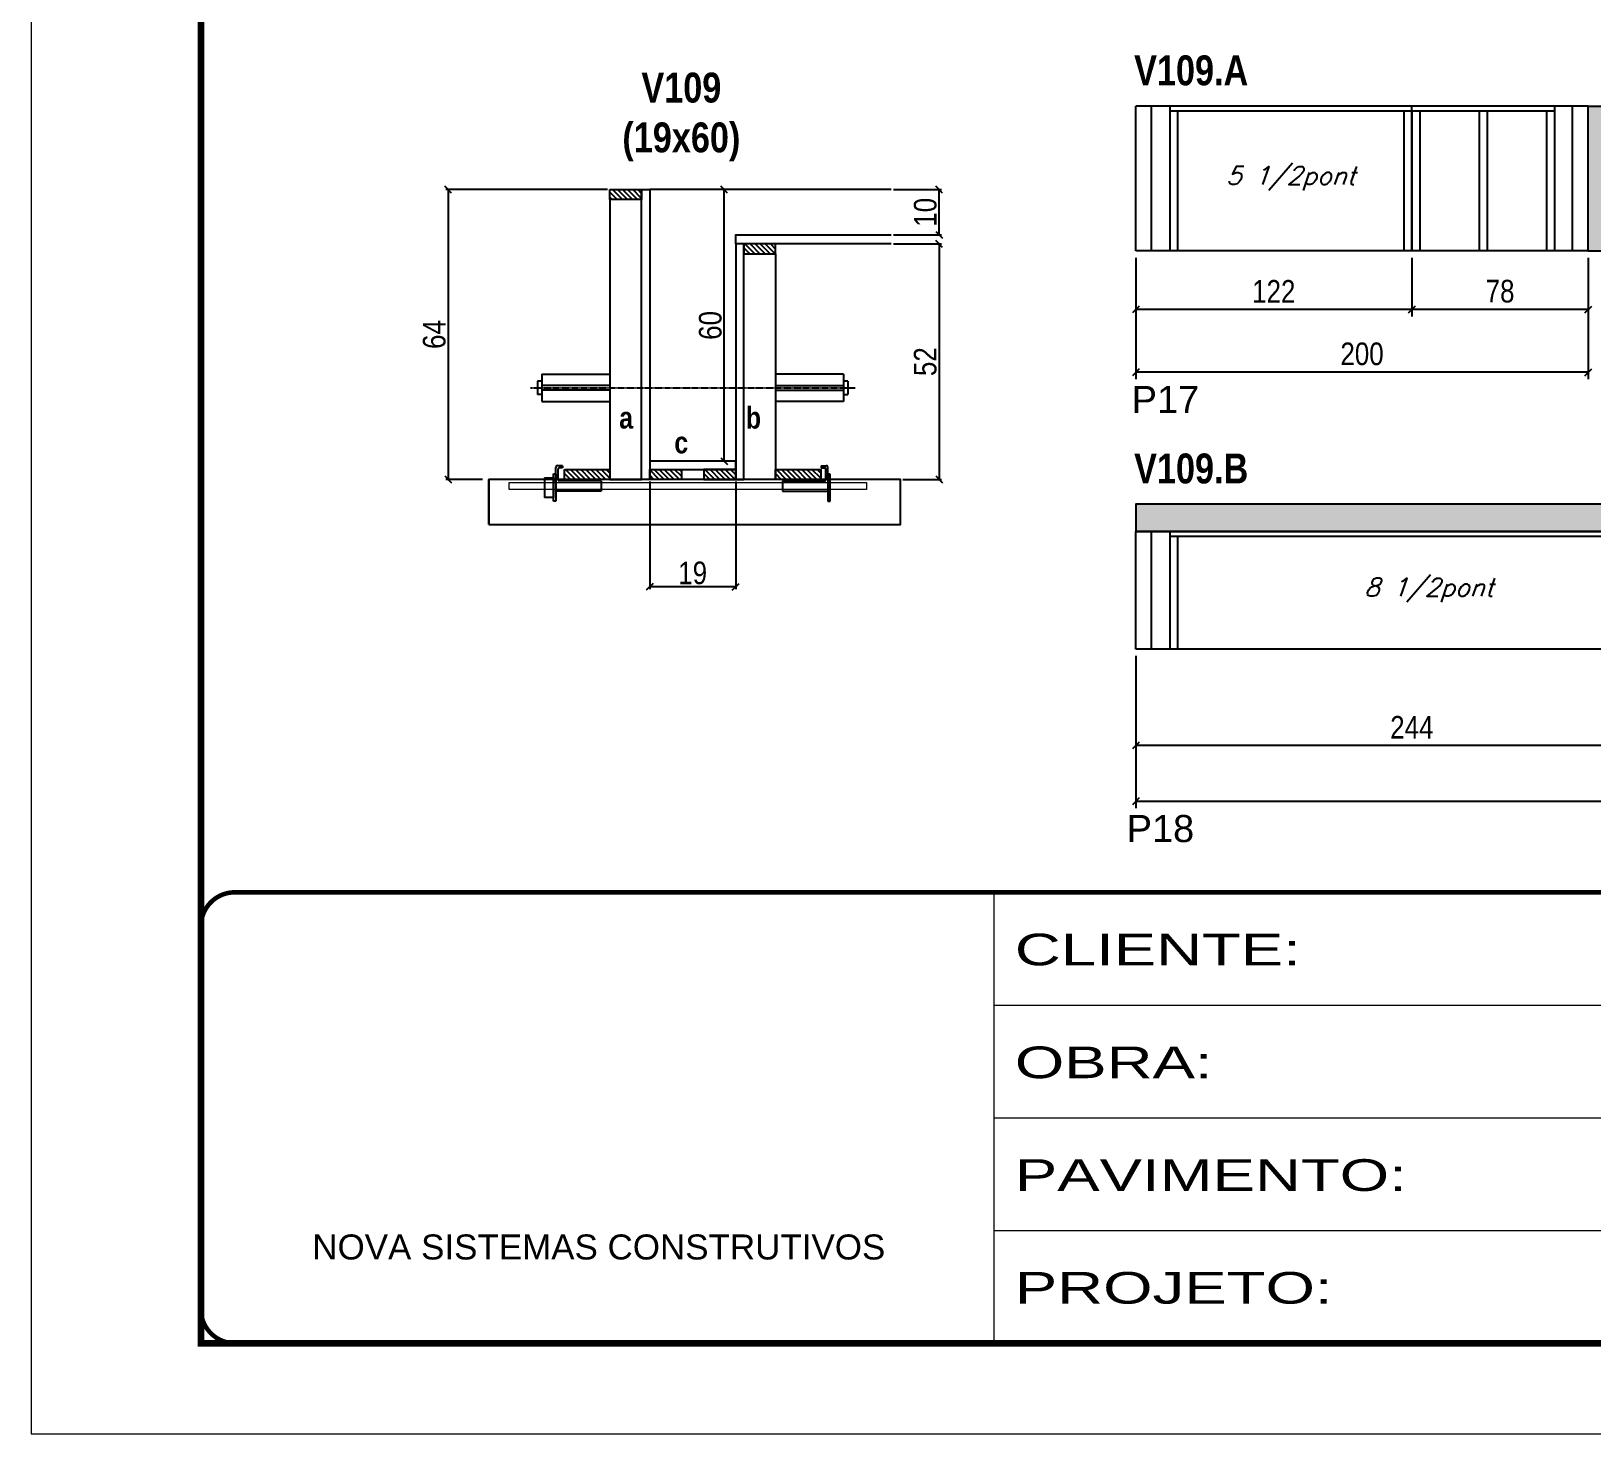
# Model space of a CAD drawing. Extents: x 3309 to 9590, y -2522 to 14608.
# Drawn here: x 6493 to 7182, y 12409 to 13029 of the extents above; entities that cross this region are included whole.
import ezdxf

# ---------------------------------------------------------------- set-up
doc = ezdxf.new("R2010")
doc.units = 0
for name, pattern in [('CONTINUO', [0]), ('DASHED', [0.75, 0.5, -0.25]), ('HIDDEN', [0.375, 0.25, -0.125])]:
    doc.linetypes.add(name, pattern=pattern)
for name, color, linetype in [('5', 5, 'Continuous'), ('barrote', 251, 'Continuous'), ('COTA', 241, 'Continuous'), ('detalhes', 4, 'Continuous'), ('NOMENCLATURA', 7, 'Continuous'), ('Painéis', 200, 'Continuous'), ('presilha', 1, 'Continuous'), ('SARR_2.2x10', 60, 'Continuous'), ('SARR_2.2x7', 40, 'Continuous'), ('SARR_3.5x7', 81, 'Continuous'), ('TENSOR', 3, 'Continuous'), ('texto', 7, 'Continuous')]:
    doc.layers.add(name, color=color, linetype=linetype)
for name, color, linetype, lineweight in [('CONCRETO', 251, 'Continuous', 25), ('Folhas', 255, 'Continuous', 9), ('SARRAFO DE PRESSAO', 251, 'DASHED', 9), ('SCO-___-LAJ', 2, 'Continuous', 0)]:
    doc.layers.add(name, color=color, linetype=linetype, lineweight=lineweight)
doc.styles.add('ARIAL', font='arial.ttf')
doc.styles.add('COTA TECNICA', font='techl___.ttf', dxfattribs={"height": 10})
doc.styles.add('COTA TECNICA 2X', font='techl___.ttf', dxfattribs={"height": 10})
doc.styles.add('Romans', font='romans.shx')
doc.styles.get("Standard").update_dxf_attribs({"font": 'arial.ttf'})
doc.styles.add('TECNICA', font='techb___.ttf', dxfattribs={"height": 10})
doc.styles.add('Tecnologia', font='')
doc.styles.get('Tecnologia').set_extended_font_data('Forgotten Futurist')
doc.dimstyles.new('PAINEL', dxfattribs={"dimtxt": 10, "dimasz": 3, "dimexe": 3, "dimexo": 3, "dimgap": 3, "dimtad": 1, "dimdec": 1, "dimzin": 12, "dimdsep": 46, "dimtxsty": 'COTA TECNICA', "dimblk1": 'OBLIQUE', "dimblk2": 'OBLIQUE', "dimsah": 1, "dimcen": 0.9, "dimclrd": 4, "dimclre": 4, "dimclrt": 240, "dimadec": 1, "dimazin": 3, "dimtfac": 1, "dimtdec": 1, "dimtmove": 0, "dimatfit": 3, "dimfxl": 1, "dimtolj": 1, "dimtzin": 12, "dimarcsym": 0})
doc.dimstyles.new('SECAO', dxfattribs={"dimscale": 0.333333, "dimtxt": 5, "dimasz": 9, "dimexe": 3, "dimexo": 3, "dimgap": 3, "dimtad": 1, "dimdec": 1, "dimlfac": 0.5, "dimzin": 12, "dimdsep": 46, "dimtxsty": 'COTA TECNICA 2X', "dimblk1": 'OBLIQUE', "dimblk2": 'OBLIQUE', "dimsah": 1, "dimcen": 0.9, "dimclrd": 4, "dimclre": 4, "dimclrt": 240, "dimadec": 1, "dimazin": 3, "dimtfac": 1, "dimtdec": 1, "dimtmove": 0, "dimatfit": 3, "dimfxl": 1, "dimtolj": 1, "dimtzin": 12, "dimarcsym": 0})
pattern_1 = [(135, (40001.7104, -110681.1926), (-1.122532015, -1.122532015), [])]

# ---------------------------------------------------------------- blocks, each defined once
blk = doc.blocks.new('9999999999')
at = {"color": 30, "linetype": 'CONTINUO'}
for p, q in [((98564.56, 34230.21), (98564.56, 34429.45)), ((98564.56, 34379.64), (99583.98, 34379.64)), ((98564.56, 34329.83), (99487.98, 34329.83)), ((98564.56, 34280.02), (99487.98, 34280.02))]:
    blk.add_line(p, q, dxfattribs=at)
at = {"color": 30, "linetype": 'CONTINUO', "const_width": 2}
blk.add_lwpolyline([(99583.98, 34230.21), (99583.98, 34414.45, 0.414214), (99568.98, 34429.45), (98228.98, 34429.45, 0.414214), (98213.98, 34414.45), (98213.98, 34245.21, 0.414214), (98228.98, 34230.21), (99583.98, 34230.21)], format="xyb", dxfattribs=at)
at = {"layer": 'Folhas'}
blk.add_lwpolyline([(98138.98, 34190.21), (99623.98, 34190.21), (99623.98, 35240.21), (98138.98, 35240.21)], close=True, dxfattribs=at)
at = {"layer": 'Folhas', "color": 30, "const_width": 3}
blk.add_lwpolyline([(98213.98, 34230.21), (99583.98, 34230.21), (99583.98, 35200.21), (98213.98, 35200.21)], close=True, dxfattribs=at)
at = {"color": 7, "linetype": 'Continuous', "ltscale": 5, "style": 'ARIAL'}
blk.add_text('NOVA SISTEMAS CONSTRUTIVOS', height=11.0592, dxfattribs=at).set_placement((98263.19, 34267.21))
at = {"layer": 'Folhas', "color": 7, "style": 'Tecnologia', "width": 1.5}
for s, p in [('CLIENTE:', (98573.65, 34397.17)), ('OBRA:', (98573.65, 34347.31)), ('PAVIMENTO:', (98573.65, 34297.5)), ('PROJETO:', (98573.65, 34247.69))]:
    blk.add_text(s, height=14, dxfattribs=at).set_placement(p)
blk = doc.blocks.new('_Oblique')
at = {"color": 0, "linetype": 'ByBlock', "lineweight": -2}
blk.add_line((-0.5, -0.5), (0.5, 0.5), dxfattribs=at)
blk = doc.blocks.new('*D182')
at = {"layer": 'COTA', "color": 4, "lineweight": -2, "transparency": 16777216}
for p, q in [((6766.17, 12829.98), (6766.17, 12782.51)), ((6804.17, 12829.98), (6804.17, 12782.51)), ((6804.17, 12783.51), (6766.17, 12783.51))]:
    blk.add_line(p, q, dxfattribs=at)
at = {"layer": 'Defpoints', "color": 0, "transparency": 16777216}
for p in [(6766.17, 12830.98), (6804.17, 12830.98), (6766.17, 12783.51)]:
    blk.add_point(p, dxfattribs=at)
at = {"layer": 'COTA', "color": 4, "lineweight": -2, "transparency": 16777216, "xscale": 3, "yscale": 3, "zscale": 3, "rotation": 180}
blk.add_blockref('_Oblique', (6766.17, 12783.51), dxfattribs=at)
at = {"layer": 'COTA', "color": 4, "lineweight": -2, "transparency": 16777216, "xscale": 3, "yscale": 3, "zscale": 3}
blk.add_blockref('_Oblique', (6804.17, 12783.51), dxfattribs=at)
at = {"layer": 'COTA', "color": 240, "transparency": 16777216, "insert": (6785.17, 12789.59), "char_height": 10, "attachment_point": 5, "style": 'COTA TECNICA 2X'}
blk.add_mtext('\\A1;19', dxfattribs=at)
blk = doc.blocks.new('PRESILHA METÁLICA 1')
at = {"layer": 'presilha'}
for p, q in [((12, 21), (8.6, 21)), ((12, 21), (12, 19.5)), ((0, 13), (6, 13)), ((0, 13), (0, 0)), ((6, 15.5), (7.5, 15.5)), ((6, -2.5), (6, 15.5)), ((6, 13), (6, 0)), ((7.5, 10.6), (7.5, 19.9)), ((7.5, 15.5), (7.5, -2.5)), ((9, 11.6), (9, 18.9)), ((12, 19.5), (9.6, 19.5)), ((37.5, 11), (9.6, 11)), ((37.5, 11), (37.5, 4.1)), ((6, 0), (0, 0)), ((37.5, 4.1), (7.5, 4.1)), ((7.5, -2.5), (6, -2.5))]:
    blk.add_line(p, q, dxfattribs=at)
for centre, radius, start, end in [((8.6, 19.9), 1.14, 90, 180), ((9.6, 18.9), 0.57, 90, 180), ((9.6, 11.6), 0.57, 180, 270)]:
    blk.add_arc(centre, radius, start, end, dxfattribs=at)
blk = doc.blocks.new('PRESILHA METÁLICA 2')
at = {"layer": 'presilha'}
for p, q in [((-5.2, 23.5), (-5.2, 22)), ((-5.2, 23.5), (-1.9, 23.5)), ((-5.2, 22), (-2.8, 22)), ((-2.2, 14.1), (-2.2, 21.4)), ((-0.8, 14.6), (-0.8, 22.4)), ((-30.8, 13.5), (-30.8, 6.6)), ((-30.8, 13.5), (-2.8, 13.5)), ((0.8, 18), (-0.8, 18)), ((-0.8, 18), (-0.8, 0)), ((0.8, 0), (0.8, 18)), ((-30.8, 6.6), (-0.8, 6.6)), ((-0.8, 0), (0.8, 0))]:
    blk.add_line(p, q, dxfattribs=at)
for centre, radius, start, end in [((-2.8, 21.4), 0.57, 0, 90), ((-1.9, 22.4), 1.14, 0, 90), ((-2.8, 14.1), 0.57, 270, 0)]:
    blk.add_arc(centre, radius, start, end, dxfattribs=at)
blk = doc.blocks.new('*D183')
at = {"layer": 'COTA', "color": 4, "lineweight": -2, "transparency": 16777216}
for p, q in [((6747.57, 12958.98), (6676.12, 12958.98)), ((6677.12, 12958.98), (6677.12, 12830.98)), ((6692.36, 12830.98), (6676.12, 12830.98))]:
    blk.add_line(p, q, dxfattribs=at)
at = {"layer": 'Defpoints', "color": 0, "transparency": 16777216}
for p in [(6748.57, 12958.98), (6677.12, 12830.98), (6693.36, 12830.98)]:
    blk.add_point(p, dxfattribs=at)
at = {"layer": 'COTA', "color": 4, "lineweight": -2, "transparency": 16777216, "xscale": 3, "yscale": 3, "zscale": 3}
for p, rotation in [((6677.12, 12958.98), 90), ((6677.12, 12830.98), 270)]:
    blk.add_blockref('_Oblique', p, dxfattribs=dict(at, rotation=rotation))
at = {"layer": 'COTA', "color": 240, "transparency": 16777216, "insert": (6671.02, 12894.98), "char_height": 10, "attachment_point": 5, "rotation": 90, "style": 'COTA TECNICA 2X'}
blk.add_mtext('\\A1;64', dxfattribs=at)
blk = doc.blocks.new('*D184')
at = {"layer": 'COTA', "color": 4, "lineweight": -2, "transparency": 16777216}
for p, q in [((6873.87, 12934.98), (6895.09, 12934.98)), ((6894.09, 12934.98), (6894.09, 12830.98)), ((6877.98, 12830.98), (6895.09, 12830.98))]:
    blk.add_line(p, q, dxfattribs=at)
at = {"layer": 'Defpoints', "color": 0, "transparency": 16777216}
for p in [(6872.87, 12934.98), (6876.98, 12830.98), (6894.09, 12830.98)]:
    blk.add_point(p, dxfattribs=at)
at = {"layer": 'COTA', "color": 4, "lineweight": -2, "transparency": 16777216, "xscale": 3, "yscale": 3, "zscale": 3}
for p, rotation in [((6894.09, 12934.98), 90), ((6894.09, 12830.98), 270)]:
    blk.add_blockref('_Oblique', p, dxfattribs=dict(at, rotation=rotation))
at = {"layer": 'COTA', "color": 240, "transparency": 16777216, "insert": (6887.98, 12882.98), "char_height": 10, "attachment_point": 5, "rotation": 90, "style": 'COTA TECNICA 2X'}
blk.add_mtext('\\A1;52', dxfattribs=at)
blk = doc.blocks.new('*D185')
at = {"layer": 'COTA', "color": 4, "lineweight": -2, "transparency": 16777216}
for p, q in [((6803.17, 12958.98), (6798.1, 12958.98)), ((6799.1, 12838.98), (6799.1, 12958.98)), ((6803.17, 12838.98), (6798.1, 12838.98))]:
    blk.add_line(p, q, dxfattribs=at)
at = {"layer": 'Defpoints', "color": 0, "transparency": 16777216}
for p in [(6799.1, 12958.98), (6804.17, 12958.98), (6804.17, 12838.98)]:
    blk.add_point(p, dxfattribs=at)
at = {"layer": 'COTA', "color": 4, "lineweight": -2, "transparency": 16777216, "xscale": 3, "yscale": 3, "zscale": 3}
for p, rotation in [((6799.1, 12958.98), 90), ((6799.1, 12838.98), 270)]:
    blk.add_blockref('_Oblique', p, dxfattribs=dict(at, rotation=rotation))
at = {"layer": 'COTA', "color": 240, "transparency": 16777216, "insert": (6793, 12898.98), "char_height": 10, "attachment_point": 5, "rotation": 90, "style": 'COTA TECNICA 2X'}
blk.add_mtext('\\A1;60', dxfattribs=at)
blk = doc.blocks.new('*D186')
at = {"layer": 'COTA', "color": 4, "lineweight": -2, "transparency": 16777216}
for p, q in [((6873.87, 12958.98), (6895.09, 12958.98)), ((6894.09, 12938.98), (6894.09, 12958.98)), ((6873.87, 12938.98), (6895.09, 12938.98))]:
    blk.add_line(p, q, dxfattribs=at)
at = {"layer": 'Defpoints', "color": 0, "transparency": 16777216}
for p in [(6872.87, 12958.98), (6894.09, 12958.98), (6872.87, 12938.98)]:
    blk.add_point(p, dxfattribs=at)
at = {"layer": 'COTA', "color": 4, "lineweight": -2, "transparency": 16777216, "xscale": 3, "yscale": 3, "zscale": 3}
for p, rotation in [((6894.09, 12958.98), 90), ((6894.09, 12938.98), 270)]:
    blk.add_blockref('_Oblique', p, dxfattribs=dict(at, rotation=rotation))
at = {"layer": 'COTA', "color": 240, "transparency": 16777216, "insert": (6887.99, 12948.98), "char_height": 10, "attachment_point": 5, "rotation": 90, "style": 'COTA TECNICA 2X'}
blk.add_mtext('\\A1;10', dxfattribs=at)
blk = doc.blocks.new('*D187')
at = {"layer": 'COTA', "color": 4, "linetype": 'ByBlock', "lineweight": -2, "transparency": 16777216}
for p, q in [((7102.96, 12928.89), (7102.96, 12902.98)), ((7180.96, 12928.89), (7180.96, 12902.98)), ((7180.96, 12905.98), (7102.96, 12905.98))]:
    blk.add_line(p, q, dxfattribs=at)
at = {"layer": 'Defpoints', "color": 0, "linetype": 'ByBlock', "transparency": 16777216}
for p in [(7102.96, 12931.89), (7180.96, 12931.89), (7102.96, 12905.98)]:
    blk.add_point(p, dxfattribs=at)
at = {"layer": 'COTA', "color": 4, "linetype": 'ByBlock', "lineweight": -2, "transparency": 16777216, "xscale": 3, "yscale": 3, "zscale": 3, "rotation": 180}
blk.add_blockref('_Oblique', (7102.96, 12905.98), dxfattribs=at)
at = {"layer": 'COTA', "color": 4, "linetype": 'ByBlock', "lineweight": -2, "transparency": 16777216, "xscale": 3, "yscale": 3, "zscale": 3}
blk.add_blockref('_Oblique', (7180.96, 12905.98), dxfattribs=at)
at = {"layer": 'COTA', "color": 240, "linetype": 'ByBlock', "transparency": 16777216, "insert": (7141.96, 12914.07), "char_height": 10, "attachment_point": 5, "style": 'COTA TECNICA'}
blk.add_mtext('\\A1;78', dxfattribs=at)
blk = doc.blocks.new('*D188')
at = {"layer": 'COTA', "color": 4, "linetype": 'ByBlock', "lineweight": -2, "transparency": 16777216}
for p, q in [((6980.96, 12928.89), (6980.96, 12902.98)), ((7102.96, 12928.89), (7102.96, 12902.98)), ((7102.96, 12905.98), (6980.96, 12905.98))]:
    blk.add_line(p, q, dxfattribs=at)
at = {"layer": 'Defpoints', "color": 0, "linetype": 'ByBlock', "transparency": 16777216}
for p in [(6980.96, 12931.89), (7102.96, 12931.89), (6980.96, 12905.98)]:
    blk.add_point(p, dxfattribs=at)
at = {"layer": 'COTA', "color": 4, "linetype": 'ByBlock', "lineweight": -2, "transparency": 16777216, "xscale": 3, "yscale": 3, "zscale": 3, "rotation": 180}
blk.add_blockref('_Oblique', (6980.96, 12905.98), dxfattribs=at)
at = {"layer": 'COTA', "color": 4, "linetype": 'ByBlock', "lineweight": -2, "transparency": 16777216, "xscale": 3, "yscale": 3, "zscale": 3}
blk.add_blockref('_Oblique', (7102.96, 12905.98), dxfattribs=at)
at = {"layer": 'COTA', "color": 240, "linetype": 'ByBlock', "transparency": 16777216, "insert": (7041.96, 12914.04), "char_height": 10, "attachment_point": 5, "style": 'COTA TECNICA'}
blk.add_mtext('\\A1;122', dxfattribs=at)
blk = doc.blocks.new('*D189')
at = {"layer": 'COTA', "color": 4, "linetype": 'ByBlock', "lineweight": -2, "transparency": 16777216}
for p, q in [((6980.96, 12928.89), (6980.96, 12875.27)), ((7180.96, 12928.89), (7180.96, 12875.27)), ((7180.96, 12878.27), (6980.96, 12878.27))]:
    blk.add_line(p, q, dxfattribs=at)
at = {"layer": 'Defpoints', "color": 0, "linetype": 'ByBlock', "transparency": 16777216}
for p in [(6980.96, 12931.89), (7180.96, 12931.89), (6980.96, 12878.27)]:
    blk.add_point(p, dxfattribs=at)
at = {"layer": 'COTA', "color": 4, "linetype": 'ByBlock', "lineweight": -2, "transparency": 16777216, "xscale": 3, "yscale": 3, "zscale": 3, "rotation": 180}
blk.add_blockref('_Oblique', (6980.96, 12878.27), dxfattribs=at)
at = {"layer": 'COTA', "color": 4, "linetype": 'ByBlock', "lineweight": -2, "transparency": 16777216, "xscale": 3, "yscale": 3, "zscale": 3}
blk.add_blockref('_Oblique', (7180.96, 12878.27), dxfattribs=at)
at = {"layer": 'COTA', "color": 240, "linetype": 'ByBlock', "transparency": 16777216, "insert": (7080.96, 12886.37), "char_height": 10, "attachment_point": 5, "style": 'COTA TECNICA'}
blk.add_mtext('\\A1;200', dxfattribs=at)
blk = doc.blocks.new('*D202')
at = {"layer": 'COTA', "color": 4, "linetype": 'ByBlock', "lineweight": -2, "transparency": 16777216}
for p, q in [((6980.96, 12752.99), (6980.96, 12710.36)), ((7224.96, 12752.99), (7224.96, 12710.36)), ((7224.96, 12713.36), (6980.96, 12713.36))]:
    blk.add_line(p, q, dxfattribs=at)
at = {"layer": 'Defpoints', "color": 0, "linetype": 'ByBlock', "transparency": 16777216}
for p in [(6980.96, 12755.99), (7224.96, 12755.99), (6980.96, 12713.36)]:
    blk.add_point(p, dxfattribs=at)
at = {"layer": 'COTA', "color": 4, "linetype": 'ByBlock', "lineweight": -2, "transparency": 16777216, "xscale": 3, "yscale": 3, "zscale": 3, "rotation": 180}
blk.add_blockref('_Oblique', (6980.96, 12713.36), dxfattribs=at)
at = {"layer": 'COTA', "color": 4, "linetype": 'ByBlock', "lineweight": -2, "transparency": 16777216, "xscale": 3, "yscale": 3, "zscale": 3}
blk.add_blockref('_Oblique', (7224.96, 12713.36), dxfattribs=at)
at = {"layer": 'COTA', "color": 240, "linetype": 'ByBlock', "transparency": 16777216, "insert": (7102.96, 12721.43), "char_height": 10, "attachment_point": 5, "style": 'COTA TECNICA'}
blk.add_mtext('\\A1;244', dxfattribs=at)
blk = doc.blocks.new('*D203')
at = {"layer": 'COTA', "color": 4, "linetype": 'ByBlock', "lineweight": -2, "transparency": 16777216}
for p, q in [((6980.96, 12752.99), (6980.96, 12685.71)), ((7776.96, 12752.99), (7776.96, 12685.71)), ((7776.96, 12688.71), (6980.96, 12688.71))]:
    blk.add_line(p, q, dxfattribs=at)
at = {"layer": 'Defpoints', "color": 0, "linetype": 'ByBlock', "transparency": 16777216}
for p in [(6980.96, 12755.99), (7776.96, 12755.99), (6980.96, 12688.71)]:
    blk.add_point(p, dxfattribs=at)
at = {"layer": 'COTA', "color": 4, "linetype": 'ByBlock', "lineweight": -2, "transparency": 16777216, "xscale": 3, "yscale": 3, "zscale": 3, "rotation": 180}
blk.add_blockref('_Oblique', (6980.96, 12688.71), dxfattribs=at)
at = {"layer": 'COTA', "color": 4, "linetype": 'ByBlock', "lineweight": -2, "transparency": 16777216, "xscale": 3, "yscale": 3, "zscale": 3}
blk.add_blockref('_Oblique', (7776.96, 12688.71), dxfattribs=at)
at = {"layer": 'COTA', "color": 240, "linetype": 'ByBlock', "transparency": 16777216, "insert": (7378.96, 12696.84), "char_height": 10, "attachment_point": 5, "style": 'COTA TECNICA'}
blk.add_mtext('\\A1;796', dxfattribs=at)

msp = doc.modelspace()

# ---------------------------------------------------------------- hatches: boundary and pattern name
at = {"layer": 'COTA'}
h = msp.add_hatch(dxfattribs=at)
h.set_pattern_fill('AR-CONC', color=256, scale=0.03)
h.paths.add_polyline_path([(7627.96, 12961.89), (7654.96, 12961.89), (7654.96, 12983.89), (7787.96, 12983.89), (7787.96, 12995.89), (7180.96, 12995.89), (7180.96, 12931.89), (7210.96, 12931.89), (7210.96, 12983.89), (7443.96, 12983.89), (7443.96, 12961.89), (7470.96, 12961.89), (7470.96, 12983.89), (7627.96, 12983.89)])
h = msp.add_hatch(dxfattribs=at)
h.set_pattern_fill('AR-CONC', color=256, scale=0.03)
h.set_pattern_definition([(50, (1594.2413, -191.6042), (5.46554, -0.4781726), [0.5715, -6.2865]), (355, (1594.2413, -191.604), (-1.0573026, 5.7317054), [0.4572, -5.0292175]), (100.451445, (1594.697, -191.644), (4.4082374, 5.2535326), [0.4857003, -5.3427073]), (46.1842, (1594.241, -190.08), (8.1323712, -1.2612698), [0.85725, -9.42975]), (96.63556, (1594.919, -190.185), (7.122124, 7.4227837), [0.7285507, -8.0140682]), (351.18415, (1594.241, -190.08), (7.122124, 7.4227837), [0.685799, -7.543792]), (21, (1595.0033, -190.4612), (4.5484317, -3.067956), [0.5715, -6.2865]), (326, (1595.0033, -190.461), (1.8540609, 5.525639), [0.4572, -5.0292]), (71.451445, (1595.3824, -190.717), (6.4024926, 2.457683), [0.4857003, -5.3426981]), (37.5, (1594.2413, -191.6042), (0.0926581, 2.53665117), [0, -4.96824, 0, -5.1054, 0, -5.04825]), (7.5, (1594.2413, -191.6042), (2.0045899, 3.00541724), [0, -2.91084, 0, -4.85394, 0, -1.92405]), (327.5, (1592.542, -191.6042), (4.06771786, -0.17186232), [0, -1.905, 0, -5.9436, 0, -7.8867]), (317.5, (1591.78, -191.6042), (4.4438754, 0.7627947), [0, -2.4765, 0, -3.94716, 0, -5.6007])])
h.paths.add_polyline_path([(6980.96, 12819.99), (6980.96, 12807.99), (7776.96, 12807.99), (7776.96, 12819.99)])
at = {"layer": 'SARR_2.2x10'}
h = msp.add_hatch(dxfattribs=at)
h.set_pattern_fill('ANSI31', color=256, scale=0.5, angle=90)
h.set_pattern_definition([(135, (39922.1104, -110681.1926), (-1.122532015, -1.122532015), [])])
h.paths.add_polyline_path([(6728.57, 12835.38), (6728.57, 12830.98), (6748.57, 12830.98), (6748.57, 12835.38)])
h = msp.add_hatch(dxfattribs=at)
h.set_pattern_fill('ANSI31', color=256, scale=0.5, angle=90)
h.set_pattern_definition([(135, (40015.3104, -110681.1926), (-1.122532015, -1.122532015), [])])
h.paths.add_polyline_path([(6821.77, 12835.38), (6821.77, 12830.98), (6841.77, 12830.98), (6841.77, 12835.38)])
at = {"layer": 'SARR_2.2x7'}
h = msp.add_hatch(dxfattribs=at)
h.set_pattern_fill('ANSI31', color=256, scale=0.5, angle=90)
h.set_pattern_definition([(135, (39936.1104, -110557.5926), (-1.122532015, -1.122532015), [])])
h.paths.add_polyline_path([(6762.57, 12958.98), (6762.57, 12954.58), (6748.57, 12954.58), (6748.57, 12958.98)])
h = msp.add_hatch(dxfattribs=at)
h.set_pattern_fill('ANSI31', color=256, scale=0.5, angle=90)
h.set_pattern_definition([(135, (39916.1104, -110581.5926), (-1.122532015, -1.122532015), [])])
h.paths.add_polyline_path([(6807.77, 12934.98), (6807.77, 12930.58), (6821.77, 12930.58), (6821.77, 12934.98)])
h = msp.add_hatch(dxfattribs=at)
h.set_pattern_fill('ANSI31', color=256, scale=0.5, angle=90)
h.set_pattern_definition(pattern_1)
h.paths.add_polyline_path([(6780.17, 12830.98), (6780.17, 12835.38), (6766.17, 12835.38), (6766.17, 12830.98)])
h = msp.add_hatch(dxfattribs=at)
h.set_pattern_fill('ANSI31', color=256, scale=0.5, angle=90)
h.set_pattern_definition(pattern_1)
h.paths.add_polyline_path([(6790.17, 12835.38), (6790.17, 12830.98), (6804.17, 12830.98), (6804.17, 12835.38)])

# ---------------------------------------------------------------- linework, layer by layer
at = {"ltscale": 3}
for p, q in [((6718.57, 12877.43), (6718.57, 12865.43)), ((6718.57, 12877.43), (6748.57, 12877.43)), ((6851.77, 12877.43), (6821.77, 12877.43)), ((6851.77, 12877.43), (6851.77, 12865.43)), ((6716.57, 12874.43), (6716.57, 12868.43)), ((6718.57, 12874.43), (6716.57, 12874.43)), ((6718.57, 12868.43), (6716.57, 12868.43)), ((6748.57, 12872.43), (6718.57, 12872.43)), ((6748.57, 12870.43), (6718.57, 12870.43)), ((6821.77, 12872.43), (6851.77, 12872.43)), ((6821.77, 12870.43), (6851.77, 12870.43)), ((6853.77, 12874.43), (6851.77, 12874.43)), ((6851.77, 12868.43), (6853.77, 12868.43)), ((6853.77, 12874.43), (6853.77, 12868.43)), ((6718.57, 12865.43), (6748.57, 12865.43)), ((6851.77, 12865.43), (6821.77, 12865.43))]:
    msp.add_line(p, q, dxfattribs=at)
at = {"layer": 'barrote'}
msp.add_lwpolyline([(6695.12, 12810.98), (6877.03, 12810.98), (6877.03, 12830.98), (6695.12, 12830.98)], close=True, dxfattribs=at)
at = {"layer": 'CONCRETO', "linetype": 'Continuous'}
msp.add_line((6872.87, 12958.98), (6766.17, 12958.98), dxfattribs=at)
at = {"layer": 'COTA'}
for p, q in [((7180.96, 12995.89), (7787.96, 12995.89)), ((7180.96, 12931.89), (7210.96, 12931.89))]:
    msp.add_line(p, q, dxfattribs=at)
msp.add_lwpolyline([(6980.96, 12807.99), (7776.96, 12807.99), (7776.96, 12819.99), (6980.96, 12819.99)], close=True, dxfattribs=at)
at = {"layer": 'detalhes', "color": 250}
msp.add_line((6695.12, 12810.98), (6695.12, 12830.98), dxfattribs=at)
at = {"layer": 'Painéis', "linetype": 'ByBlock'}
for p, q in [((7180.96, 12995.89), (6980.96, 12995.89)), ((6980.96, 12931.89), (6980.96, 12995.89)), ((7102.96, 12931.89), (7102.96, 12995.89)), ((7180.96, 12931.89), (7180.96, 12995.89)), ((7180.96, 12931.89), (6980.96, 12931.89)), ((7776.96, 12807.99), (6980.96, 12807.99)), ((6980.96, 12755.99), (6980.96, 12807.99)), ((7776.96, 12755.99), (6980.96, 12755.99))]:
    msp.add_line(p, q, dxfattribs=at)
at = {"layer": 'Painéis', "linetype": 'Continuous'}
for points in [[(6762.57, 12830.98), (6762.57, 12958.98), (6766.17, 12958.98), (6766.17, 12830.98)], [(6807.77, 12830.98), (6807.77, 12934.98), (6804.17, 12934.98), (6804.17, 12830.98)], [(6804.17, 12838.98), (6766.17, 12838.98), (6766.17, 12835.38), (6804.17, 12835.38)]]:
    msp.add_lwpolyline(points, close=True, dxfattribs=at)
at = {"layer": 'Painéis', "linetype": 'Continuous', "elevation": 0}
msp.add_lwpolyline([(6872.87, 12934.98), (6804.17, 12934.98), (6804.17, 12938.98), (6872.87, 12938.98)], dxfattribs=at)
at = {"layer": 'SARR_2.2x10'}
for points in [[(6728.57, 12835.38), (6748.57, 12835.38), (6748.57, 12830.98), (6728.57, 12830.98)], [(6821.77, 12835.38), (6841.77, 12835.38), (6841.77, 12830.98), (6821.77, 12830.98)]]:
    msp.add_lwpolyline(points, close=True, dxfattribs=at)
at = {"layer": 'SARR_2.2x7', "linetype": 'Continuous'}
for p, q in [((6987.96, 12931.89), (6987.96, 12995.89)), ((7102.96, 12993.69), (6995.96, 12993.69)), ((7165.96, 12993.69), (7102.96, 12993.69)), ((7173.96, 12931.89), (7173.96, 12995.89)), ((6987.96, 12755.99), (6987.96, 12807.99)), ((7224.96, 12805.79), (6995.96, 12805.79))]:
    msp.add_line(p, q, dxfattribs=at)
at = {"layer": 'SARR_2.2x7', "elevation": 0}
for points in [[(6748.57, 12958.98), (6762.57, 12958.98), (6762.57, 12954.58), (6748.57, 12954.58)], [(6821.77, 12934.98), (6807.77, 12934.98), (6807.77, 12930.58), (6821.77, 12930.58)]]:
    msp.add_lwpolyline(points, close=True, dxfattribs=at)
at = {"layer": 'SARR_2.2x7'}
for points in [[(6766.17, 12835.38), (6780.17, 12835.38), (6780.17, 12830.98), (6766.17, 12830.98)], [(6804.17, 12835.38), (6790.17, 12835.38), (6790.17, 12830.98), (6804.17, 12830.98)]]:
    msp.add_lwpolyline(points, close=True, dxfattribs=at)
at = {"layer": 'SARR_3.5x7'}
for p, q in [((6995.96, 12995.89), (6995.96, 12931.89)), ((6999.46, 12993.69), (6999.46, 12931.89)), ((7099.46, 12993.69), (7099.46, 12931.89)), ((7102.96, 12993.69), (7102.96, 12931.89)), ((7106.46, 12993.69), (7106.46, 12931.89)), ((7132.73, 12993.69), (7132.73, 12931.89)), ((7136.23, 12993.69), (7136.23, 12931.89)), ((7162.46, 12993.69), (7162.46, 12931.89)), ((7165.96, 12995.89), (7165.96, 12931.89)), ((6995.96, 12807.99), (6995.96, 12755.99)), ((6999.46, 12805.79), (6999.46, 12755.99))]:
    msp.add_line(p, q, dxfattribs=at)
for points in [[(6762.57, 12954.58), (6748.57, 12954.58), (6748.57, 12830.98), (6762.57, 12830.98)], [(6807.77, 12930.58), (6821.77, 12930.58), (6821.77, 12830.98), (6807.77, 12830.98)]]:
    msp.add_lwpolyline(points, close=True, dxfattribs=at)
at = {"layer": 'SCO-___-LAJ', "color": 1}
msp.add_lwpolyline([(6704.12, 12829.64), (6861.95, 12829.64), (6861.95, 12826.44), (6704.12, 12826.44)], close=True, dxfattribs=at)
at = {"layer": 'TENSOR', "linetype": 'HIDDEN', "ltscale": 0.5}
msp.add_line((6713.57, 12871.43), (6857.08, 12871.43), dxfattribs=at)

# ---------------------------------------------------------------- block references
at = {"layer": 'presilha', "xscale": 0.6666666666666666, "yscale": 0.6666666666666666, "zscale": 0.6666666666666666}
for name, p in [('PRESILHA METÁLICA 1', (6719.7, 12823.01)), ('PRESILHA METÁLICA 2', (6845.45, 12821.34))]:
    msp.add_blockref(name, p, dxfattribs=at)
at = {"layer": 'SARRAFO DE PRESSAO', "color": 6, "linetype": 'ByBlock'}
msp.add_blockref('9999999999', (-91646.11, -21780.92), dxfattribs=at)

# ---------------------------------------------------------------- texts
at = {"layer": '5', "linetype": 'Continuous'}
for s, rotation, p in [('P17', 0.00004, (6979.17, 12860.26)), ('P18', 359.99996, (6976.96, 12670.7))]:
    msp.add_text(s, height=12, rotation=rotation, dxfattribs=at).set_placement(p)
at = {"layer": 'detalhes', "style": 'TECNICA'}
for s, p in [('b', (6808.67, 12853.4)), ('a', (6752.7, 12853.42)), ('c', (6777.06, 12842.45))]:
    msp.add_text(s, height=9.6, dxfattribs=at).set_placement(p)
at = {"layer": 'NOMENCLATURA', "style": 'TECNICA'}
for s, p in [('V109.A', (6980.25, 13005.08)), ('V109.B', (6980.25, 12829.18))]:
    msp.add_text(s, height=13.2, dxfattribs=at).set_placement(p)
at = {"layer": 'NOMENCLATURA', "insert": (6780.17, 13010.67), "char_height": 13.2, "attachment_point": 2, "style": 'TECNICA'}
msp.add_mtext_dynamic_manual_height_columns('V109\\P(19x60)', width=300.2766, gutter_width=1, heights=[0], dxfattribs=at)
at = {"layer": 'texto', "color": 2, "char_height": 8, "attachment_point": 5, "style": 'Romans'}
for s, insert in [('{\\Q19;\\C256;5 1/2pont}', (7049.46, 12963.89)), ('{\\Q19;\\C256;8 1/2pont}', (7110.46, 12781.99))]:
    msp.add_mtext(s, dxfattribs=dict(at, insert=insert))

# ---------------------------------------------------------------- dimensions: what is measured, and where the dimension line sits
at = {"layer": 'COTA'}
for base, p1, p2, picture, middle in [((6677.12, 12830.98, 0), (6748.57, 12958.98), (6693.36, 12830.98, 0), '*D183', (6671.02, 12894.98, 0)), ((6799.1, 12958.98), (6804.17, 12838.98), (6804.17, 12958.98), '*D185', (6793, 12898.98)), ((6894.09, 12958.98), (6872.87, 12938.98), (6872.87, 12958.98), '*D186', (6887.99, 12948.98)), ((6894.09, 12830.98, 0), (6872.87, 12934.98), (6876.98, 12830.98, 0), '*D184', (6887.98, 12882.98, 0))]:
    dim = msp.add_linear_dim(base=base, p1=p1, p2=p2, angle=90, dimstyle='SECAO', dxfattribs=at)
    dim.commit()
    dim.dimension.update_dxf_attribs({"geometry": picture, "text_midpoint": middle})
at = {"layer": 'COTA', "linetype": 'ByBlock'}
for base, p1, p2, picture, middle in [((6980.96, 12905.98), (7102.96, 12931.89), (6980.96, 12931.89), '*D188', (7041.96, 12914.04)), ((6980.96, 12713.36), (7224.96, 12755.99), (6980.96, 12755.99), '*D202', (7102.96, 12721.43))]:
    dim = msp.add_linear_dim(base=base, p1=p1, p2=p2, angle=180, dimstyle='PAINEL', override={"dimtmove": 1}, dxfattribs=at)
    dim.commit()
    dim.dimension.update_dxf_attribs({"geometry": picture, "text_midpoint": middle})
for base, p1, p2, picture, middle in [((6980.96, 12878.27), (7180.96, 12931.89), (6980.96, 12931.89), '*D189', (7080.96, 12886.37)), ((7102.96, 12905.98), (7180.96, 12931.89), (7102.96, 12931.89), '*D187', (7141.96, 12914.07)), ((6980.96, 12688.71), (7776.96, 12755.99), (6980.96, 12755.99), '*D203', (7378.96, 12696.84))]:
    dim = msp.add_linear_dim(base=base, p1=p1, p2=p2, angle=180, dimstyle='PAINEL', dxfattribs=at)
    dim.commit()
    dim.dimension.update_dxf_attribs({"geometry": picture, "text_midpoint": middle})
at = {"layer": 'COTA'}
dim = msp.add_linear_dim(base=(6766.17, 12783.51), p1=(6804.17, 12830.98), p2=(6766.17, 12830.98), angle=180, dimstyle='SECAO', dxfattribs=at)
dim.commit()
dim.dimension.update_dxf_attribs({"geometry": '*D182', "text_midpoint": (6785.17, 12783.51), "dimtype": 160})

doc.saveas('drawing.dxf')
